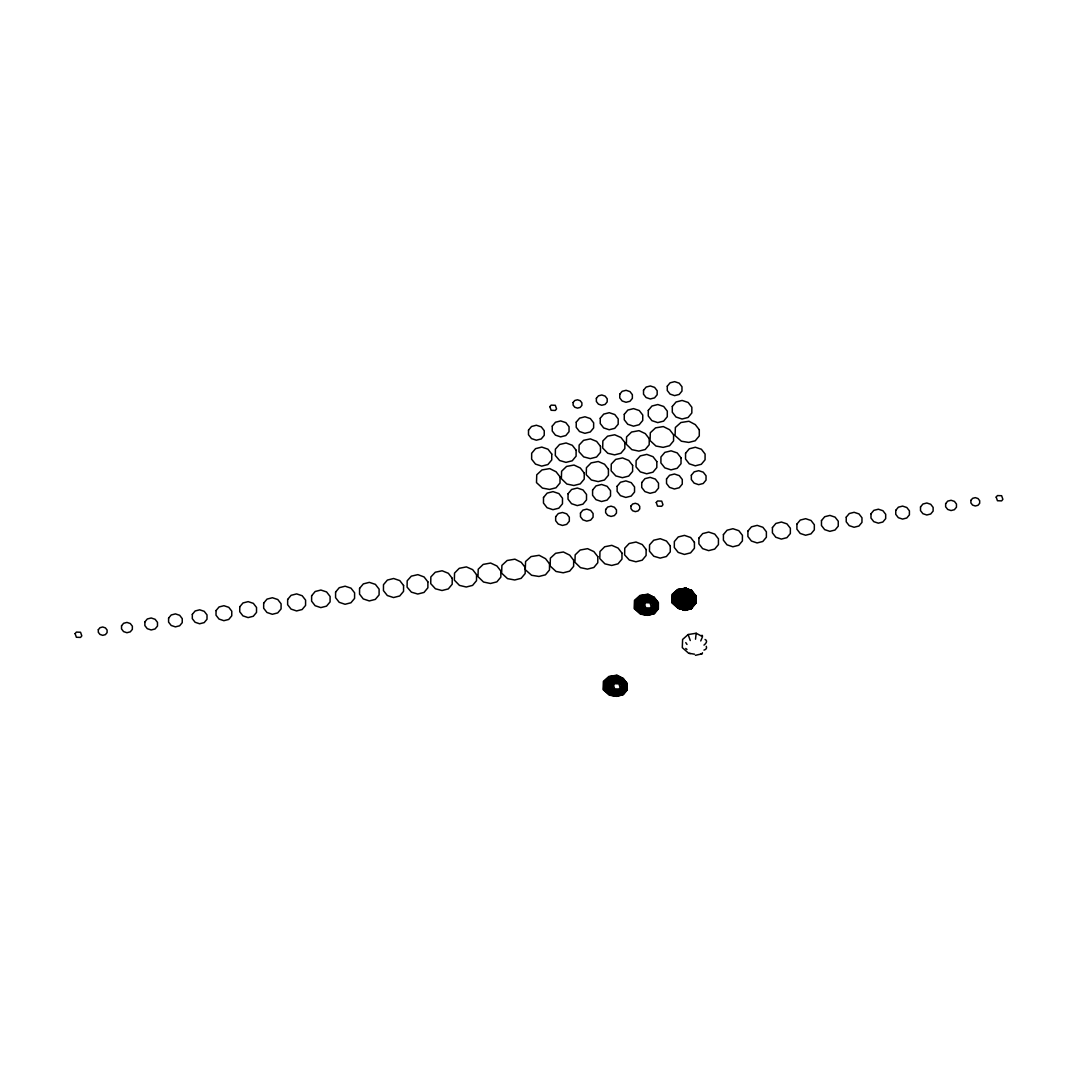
<?xml version="1.0" encoding="UTF-8"?>
<svg xmlns="http://www.w3.org/2000/svg" width="1078" height="1078" viewBox="0 0 1078 1078"><rect width="100%" height="100%" fill="white"/><g stroke="black" fill="none" stroke-linecap="round" stroke-linejoin="round"><path stroke-width="1.5" d="M627.126 683.748L627.1 689.812L623.084 694.501L616.751 696.119L609.771 694.731L604.273 689.354L604.489 681.929L609.461 677.105L616.912 675.744L623.205 678.682L627.221 683.735L627.275 689.866L623.246 694.704L616.751 696.348L609.393 695.162L603.06 689.556L603.384 681.39L608.895 676.458L616.953 675.192L623.313 678.561L627.302 683.708M658.052 602.777L658.038 608.747L654.184 613.49M658.2 608.8L658.227 602.723M675.798 603.923L675.61 598.169L681.929 590.448L686.16 589.37L690.365 590.771L695.58 597.535M676.027 604.098L676.014 594.517L679.76 590.016L685.985 588.534L680.838 589.922L677.254 593.911L677.24 599.031L680.541 603.303L685.918 605.081L691.308 603.72L694.65 599.705M676.512 604.421L676.634 594.221M677.617 593.789L677.59 598.708L680.784 602.831L685.958 604.556L691.16 603.235L694.38 599.368L690.796 594.692L685.082 592.792L679.369 594.247L675.825 598.506M678.749 593.655L678.722 597.967L681.525 601.578L686.053 603.087L690.607 601.928L693.423 598.546L693.437 594.234M679.315 593.587L679.302 597.603L681.889 600.945L686.107 602.346L690.324 601.268L692.952 598.128L692.965 594.126M691.591 605.27L691.618 601.268L689.017 597.926L684.813 596.511L680.582 597.589L677.968 600.729L677.941 604.745L680.541 608.086L684.759 609.488L688.977 608.41L695.31 600.689M692.48 594.018L692.467 597.724L690.055 600.621L686.147 601.618L682.253 600.325L679.868 597.225L679.881 593.52L682.293 590.623L686.201 589.626L690.095 590.933L695.445 597.791M692.736 605.149L692.75 600.527L689.758 596.66L684.907 595.043L680.029 596.282L677.011 599.907L676.997 604.529L679.975 608.383L684.84 610.013L691.618 608.275M693.302 605.081L693.316 600.15L690.136 596.04L684.948 594.315L679.76 595.635L676.539 599.503M693.653 604.947L693.68 599.84L690.365 595.568L685.002 593.776L679.612 595.15L676.27 599.152L676.243 604.273L679.706 608.544M693.962 604.798L693.989 599.53L690.58 595.137L685.042 593.291L679.49 594.692L676.041 598.829M694.272 604.65L694.394 594.436M694.582 604.502L694.663 594.598M694.892 594.773L694.865 600.042L691.416 604.165L685.864 605.58L680.326 603.734L676.917 599.341L676.944 594.072L680.393 589.935M694.892 604.354L695.108 594.935M695.175 604.192L695.323 595.11M695.418 603.761L695.553 595.272M695.674 603.343L695.728 595.46M695.809 603.128L695.849 596.107M695.512 639.2L696.172 633.258L688.128 634.538L682.603 639.456L682.293 647.635L688.613 653.228L694.501 654.184M700.754 640.938L702.533 636.64L696.172 633.258M657.863 608.679L654.023 613.288L647.838 614.945L641.262 613.274L636.559 608.127L636.694 601.443L641.127 596.727L647.972 595.272L654.198 597.791L658.146 602.75M680.178 589.962L676.324 594.369L676.297 599.947L679.908 604.61L685.783 606.564L691.658 605.068M684.247 592.24L682.953 593.789L684.22 597.414L688.37 597.576L689.664 596.026L688.397 592.401L686.322 591.714L679.14 593.358M687.346 607.197L689.031 605.176L689.031 602.602L687.373 600.446L684.665 599.543L681.943 600.244L680.272 602.252L680.258 604.839L681.916 606.981L684.624 607.884L691.874 605.93M688.613 608.235L691.025 605.337L691.052 601.632L688.653 598.546L684.759 597.252L680.865 598.236L678.439 601.147L678.426 604.852L680.824 607.938L684.705 609.232L691.901 607.453M695.081 600.365L691.537 604.61L685.824 606.065L680.124 604.165L676.607 599.637M695.526 601.012L691.78 605.513L685.729 607.049L679.706 605.041L675.987 600.257M689.341 608.598L692.17 605.216L692.184 600.891L689.394 597.293L684.853 595.784L680.312 596.942L677.483 600.325L677.469 604.637L680.258 608.235L684.799 609.744L691.901 607.749M689.704 608.774L695.714 601.335M695.741 601.591L691.874 606.24L685.635 607.817L679.248 605.93L674.963 600.904L675.044 594.598L679.207 589.935L685.743 588.426L691.941 590.731M690.068 608.949L695.782 601.861M690.311 608.949L695.862 602.386M690.526 608.922L695.903 602.656M690.944 608.868L695.93 602.925M691.146 608.841L695.553 603.559M622.801 694.124L626.547 689.624L626.574 683.897L622.855 679.1L616.832 677.092L610.781 678.628L607.035 683.129L607.008 688.869L610.727 693.653L616.751 695.66M622.99 694.367L626.857 689.731L626.884 683.816L623.111 678.817L616.872 676.283L610.027 677.752L605.593 682.468L605.472 689.152L610.161 694.286L616.751 696.038L610.364 694.07L606.079 689.044L606.159 682.738L610.31 678.075L616.859 676.566L623.057 678.87M672.551 594.948L677.806 590.07L685.554 588.75L691.874 591.916M679.248 593.803L685.136 592.307L690.998 594.261L694.609 598.923M647.838 615.255L640.669 613.921L634.753 608.437L635.023 600.635L640.278 595.77L648.026 594.45L654.346 597.603L648.04 594.167L639.995 595.447L634.47 600.379L634.16 608.544L640.48 614.137L647.838 615.336L654.333 613.678L658.362 608.854L658.389 602.683L654.4 597.549L647.999 594.719L640.561 596.094L635.575 600.904L635.36 608.329L640.871 613.705L647.838 615.174L654.238 613.544M691.887 606.537L685.595 608.14L679.005 606.388L674.316 601.254L674.437 594.571L678.87 589.855L685.716 588.386L691.955 590.906M691.887 606.847L685.554 608.45L678.763 606.847L673.669 601.591L673.844 594.53L678.547 589.774L685.689 588.359L691.955 591.094M691.887 607.143L685.5 608.774L678.534 607.305L673.022 601.928L673.238 594.504L678.224 589.679L685.662 588.318L691.955 591.27M691.712 608.1L685.325 609.717L678.345 608.248L672.847 602.885L673.063 595.46L678.035 590.636L685.487 589.275L691.78 592.213L695.701 597.279M684.88 610.269L691.429 608.612M691.335 608.787L685.096 610.377L679.073 608.369M701.872 653.847L695.445 655.33M622.936 694.313L616.751 695.876L610.552 693.855L606.671 688.936L606.712 683.007L610.593 678.399L616.832 676.836L623.003 678.938M685.419 609.407L678.049 608.208L671.729 602.615L672.039 594.45L677.563 589.518L685.608 588.238L691.968 591.62M685.46 609.083L678.291 607.763L672.376 602.265M685.365 609.569L678.197 608.235L672.281 602.75L672.645 594.477L677.887 589.599L685.635 588.278L691.968 591.445M616.751 696.267L609.582 694.946L603.667 689.462L603.936 681.66L609.178 676.782L616.926 675.461L623.259 678.628M685.285 609.879L678.493 608.275L673.4 603.02L673.575 595.959L678.278 591.202L685.419 589.787L691.685 592.523M647.838 615.093L641.06 613.49L635.966 608.235L636.128 601.174L640.844 596.404L647.986 594.989L654.252 597.724L647.945 595.541L641.41 597.05L637.246 601.713L637.165 608.032L641.45 613.059L647.838 614.945M616.751 696.119L609.973 694.515L604.866 689.246L605.041 682.199L609.744 677.429L616.899 676.014L623.151 678.749M685.231 610.04L678.641 608.302L673.952 603.154L674.087 596.471L678.52 591.755L685.352 590.299L691.591 592.819M685.19 610.202L678.79 608.315L674.505 603.289L674.585 596.983L678.749 592.321L685.298 590.811L691.497 593.116L695.323 598.061M685.689 607.507L679.49 605.486L675.61 600.567L675.636 594.625L679.531 590.016L685.77 588.467L691.941 590.555M685.15 610.364L678.951 608.342L675.071 603.424L675.097 597.481L678.992 592.873L685.231 591.323L691.402 593.412L695.189 598.317M647.838 614.864L641.639 612.843L637.772 607.925L637.799 601.982L641.693 597.374L647.932 595.824L654.09 597.913L657.89 602.818M685.81 588.48L691.833 590.488M685.177 591.809L691.214 593.816L694.919 598.613M701.818 635.319L702.492 635.535M689.529 653.362L690.203 653.591M685.743 648.471L686.982 649.428M691.604 590.407L695.768 595.676M691.362 590.326L695.889 596.323M691.214 590.326L695.957 596.754M695.836 597.023L690.648 590.623L686.12 589.114L681.565 590.272L675.38 597.845L675.354 603.586L679.436 608.491M685.77 642.609L687.009 644.442M688.128 634.538L690.27 640.534M705.039 639.47A11.063 4.325 -19.3 0 1 703.988 645.102M706.265 646.288A11.063 4.811 20.2 0 1 703.961 650.088M702.465 652.769A11.063 3.463 58.4 0 1 700.7 653.996M75.11 633.635L76.376 637.26L80.54 637.421L81.82 635.872L80.554 632.26L76.403 632.085L75.11 633.635M98.327 629.7L98.314 632.287L99.984 634.43L102.693 635.333L105.401 634.646L107.086 632.624L107.099 630.051L105.428 627.895L102.72 626.992L100.011 627.692L98.327 629.7M121.544 625.766L121.531 628.946L123.579 631.6L126.921 632.719L130.276 631.856L132.351 629.377L132.365 626.197L130.303 623.542L126.961 622.424L123.62 623.286L121.544 625.766M144.883 621.885L144.87 625.59L147.268 628.676L151.163 629.97L155.057 628.973L157.482 626.075L157.496 622.37L155.097 619.284L151.203 617.99L147.309 618.974L144.883 621.885M168.599 618.112L168.586 622.127L171.186 625.469L175.391 626.87L179.622 625.792L182.236 622.653L182.249 618.651L179.662 615.295L175.444 613.894L171.227 614.972L168.599 618.112M192.329 614.352L192.302 618.664L195.091 622.262L199.632 623.771L204.173 622.612L207.003 619.244L207.016 614.918L204.227 611.32L199.686 609.811L195.145 610.97L192.329 614.352M216.045 610.579L216.018 615.201L219.009 619.055L223.874 620.685L228.738 619.446L231.757 615.821L231.783 611.199L228.792 607.332L223.928 605.715L219.063 606.954L216.045 610.579M239.761 606.82L239.734 611.738L242.927 615.861L248.102 617.586L253.29 616.266L256.524 612.398L256.537 607.466L253.357 603.357L248.169 601.632L242.981 602.952L239.761 606.82M263.679 603.114L263.665 608.235L266.967 612.493L272.343 614.285L277.733 612.91L281.075 608.908L281.088 603.801L277.787 599.53L272.411 597.738L267.021 599.112L263.679 603.114M287.651 599.435L287.637 604.704L291.047 609.097L296.585 610.943L302.123 609.528L305.573 605.405L305.6 600.136L302.19 595.743L296.652 593.897L291.1 595.312L287.651 599.435M311.623 595.757L311.609 601.174L315.113 605.701L320.813 607.601L326.526 606.146L330.084 601.901L330.097 596.471L326.594 591.943L320.894 590.043L315.18 591.499L311.623 595.757M335.595 592.078L335.581 597.657L339.193 602.306L345.054 604.273L350.929 602.777L354.581 598.398L354.608 592.819L350.997 588.157L345.135 586.203L339.247 587.699L335.595 592.078M359.567 588.386L359.553 594.126L363.259 598.923L369.296 600.931L375.333 599.395L379.092 594.894L379.106 589.154L375.4 584.37L369.363 582.363L363.326 583.899L359.567 588.386M403.576 585.502L403.549 591.377L399.709 595.972L393.524 597.549L387.325 595.528L383.445 590.609L383.485 584.667L387.379 580.072L393.618 578.509L399.776 580.597L403.576 585.502M427.899 581.891L427.872 587.806L424.004 592.442L417.765 594.032L411.378 592.145L407.093 587.119L407.174 580.813L411.324 576.151L417.873 574.641L424.072 576.946L427.899 581.891M452.221 578.28L452.194 584.249L448.286 588.925L442.007 590.515L435.418 588.777L430.728 583.629L430.85 576.946L435.283 572.229L442.128 570.774L448.354 573.294L452.221 578.28M476.543 574.655L476.516 580.678L472.582 585.394L466.248 587.011L459.457 585.394L454.364 580.139L454.539 573.092L459.241 568.322L466.383 566.907L472.649 569.642L476.543 574.655M500.866 571.044L500.839 577.107L496.877 581.864L490.477 583.494L483.51 582.026L477.999 576.649L478.214 569.224L483.2 564.4L490.638 563.039L496.945 565.99L500.866 571.044M525.188 567.432L525.161 573.55L521.159 578.334L514.718 579.977L507.549 578.643L501.634 573.159L501.903 565.371L507.159 560.493L514.907 559.172L521.226 562.325L525.188 567.432M528.516 430.109L528.489 434.73L531.481 438.584L536.332 440.201L541.21 438.962L544.228 435.337L544.255 430.715L541.264 426.861L536.399 425.244L531.535 426.484L528.516 430.109M543.501 497.497L543.474 503.076L547.085 507.725L552.947 509.678L558.835 508.183L562.473 503.817L562.5 498.238L558.889 493.576L553.027 491.622L547.152 493.118L543.501 497.497M549.861 406.662L551.127 410.287L555.278 410.449L556.571 408.899L555.305 405.288L551.141 405.126L549.861 406.662M549.51 563.821L549.484 569.979L545.455 574.817L538.96 576.461L531.602 575.275L525.269 569.669L525.579 561.503L531.104 556.571L539.162 555.305L545.522 558.673L549.51 563.821M551.761 454.081L551.734 459.956L547.894 464.551L541.708 466.127L535.51 464.106L531.629 459.188L531.67 453.259L535.564 448.65L541.803 447.087L547.961 449.189L551.761 454.081M552.273 426.106L552.246 431.025L555.439 435.148L560.614 436.873L565.815 435.552L569.036 431.685L569.049 426.753L565.869 422.643L560.681 420.919L555.493 422.239L552.273 426.106M555.669 516.685L555.655 520.701L558.242 524.043L562.46 525.444L566.691 524.366L569.305 521.226L569.319 517.224L566.732 513.869L562.514 512.468L558.296 513.546L555.669 516.685M560.034 476.867L560.008 482.984L556.019 487.782L549.578 489.412L542.409 488.091L536.494 482.607L536.75 474.805L542.005 469.927L549.753 468.607L556.086 471.773L560.034 476.867M568.052 493.751L568.025 499.168L571.529 503.695L577.229 505.595L582.955 504.154L586.499 499.896L586.526 494.465L583.009 489.938L577.309 488.038L571.596 489.493L568.052 493.751M573.119 402.498L573.105 405.072L574.776 407.228L577.485 408.117L580.193 407.43L581.877 405.409L581.891 402.835L580.22 400.693L577.512 399.79L574.803 400.477L573.119 402.498M573.658 560.25L573.631 566.354L569.642 571.151L563.201 572.795L556.032 571.461L550.117 565.977L550.373 558.175L555.628 553.297L563.376 551.99L569.71 555.143L573.658 560.25M576.124 450.227L576.097 456.156L572.229 460.791L565.99 462.381L559.603 460.495L555.318 455.468L555.399 449.149L559.563 444.5L566.098 442.977L572.297 445.295L576.124 450.227M576.245 422.158L576.218 427.279L579.533 431.55L584.896 433.329L590.286 431.968L593.628 427.953L593.655 422.846L590.34 418.574L584.977 416.782L579.587 418.156L576.245 422.158M580.476 513.034L580.463 516.726L582.861 519.825L586.742 521.119L590.65 520.122L593.062 517.224L593.089 513.519L590.69 510.433L586.796 509.139L582.902 510.123L580.476 513.034M584.236 473.067L584.209 479.131L580.247 483.887L573.86 485.504L566.88 484.035L561.369 478.672L561.598 471.248L566.57 466.424L574.022 465.049L580.314 468L584.236 473.067M592.59 490.005L592.577 495.274L595.986 499.666L601.524 501.513L607.076 500.111L610.512 495.974L610.539 490.706L607.13 486.313L601.591 484.467L596.04 485.882L592.59 490.005M596.377 398.321L596.363 401.501L598.425 404.156L601.753 405.261L605.108 404.412L607.183 401.919L607.197 398.752L605.135 396.098L601.807 394.979L598.452 395.828L596.377 398.321M597.818 556.679L597.791 562.743L593.83 567.5L587.429 569.117L580.463 567.648L574.951 562.285L575.167 554.86L580.153 550.036L587.604 548.662L593.897 551.613L597.818 556.679M600.257 418.251L600.244 423.519L603.653 427.912L609.191 429.758L614.729 428.343L618.179 424.22L618.206 418.951L614.797 414.545L609.259 412.699L603.707 414.114L600.257 418.251M600.5 446.373L600.473 452.342L596.565 457.032L590.286 458.622L583.697 456.883L578.994 451.736L579.129 445.052L583.562 440.336L590.407 438.881L596.633 441.401L600.5 446.373M605.647 509.49L605.634 512.67L607.696 515.324L611.037 516.443L614.379 515.58L616.454 513.101L616.468 509.921L614.42 507.266L611.078 506.148L607.736 507.01L605.647 509.49M607.305 683.223L607.278 688.802L610.889 693.464L616.751 695.418L622.639 693.922L626.278 689.543L626.305 683.964L622.693 679.302L616.832 677.348L610.956 678.844L607.305 683.223M607.561 683.304L607.547 688.734L611.051 693.262L616.751 695.162L622.464 693.706L626.022 689.448L626.035 684.031L622.532 679.504L616.832 677.604L611.118 679.059L607.561 683.304M608.437 469.253L608.41 475.277L604.475 479.993L598.142 481.596L591.364 479.993L586.257 474.738L586.432 467.677L591.135 462.907L598.277 461.492L604.542 464.227L608.437 469.253M607.83 683.398L607.803 688.667L611.213 693.06L616.751 694.906L622.302 693.491L625.752 689.368L625.779 684.099L622.37 679.692L616.832 677.86L611.28 679.261L607.83 683.398M608.1 683.479L608.073 688.599L611.388 692.858L616.751 694.65L622.141 693.289L625.483 689.273L625.51 684.166L622.195 679.895L616.832 678.102L611.442 679.477L608.1 683.479M608.41 683.587L608.396 688.519L611.576 692.628L616.764 694.353L621.952 693.033L625.173 689.165L625.2 684.247L622.006 680.124L616.832 678.399L611.63 679.719L608.41 683.587M608.935 683.762L608.908 688.384L611.9 692.238L616.764 693.855L621.629 692.615L624.647 689.004L624.674 684.382L621.683 680.514L616.818 678.897L611.954 680.137L608.935 683.762M609.447 683.937L609.434 688.249L612.223 691.847L616.764 693.37L621.305 692.211L624.135 688.829L624.149 684.503L621.359 680.905L616.818 679.396L612.277 680.555L609.447 683.937M609.973 684.112L609.959 688.114L612.547 691.47L616.764 692.871L620.982 691.793L623.61 688.653L623.623 684.638L621.036 681.296L616.818 679.895L612.6 680.973L609.973 684.112M610.498 684.287L610.485 687.98L612.87 691.079L616.764 692.372L620.672 691.375L623.084 688.478L623.097 684.773L620.712 681.687L616.818 680.393L612.91 681.377L610.498 684.287M611.388 684.584L611.374 687.764L613.436 690.405L616.764 691.524L620.119 690.675L622.195 688.182L622.208 685.002L620.16 682.347L616.818 681.242L613.463 682.091L611.388 684.584M612.412 684.921L612.398 687.494L614.069 689.65L616.778 690.553L619.486 689.853L621.171 687.845L621.184 685.258L619.513 683.115L616.805 682.212L614.096 682.9L612.412 684.921M613.436 685.258L614.703 688.882L618.853 689.044L620.146 687.494L618.88 683.87L614.729 683.708L613.436 685.258M617.142 486.259L617.128 491.379L620.429 495.637L625.806 497.43L631.196 496.069L634.538 492.053L634.551 486.946L631.25 482.674L625.873 480.882L620.483 482.257L617.142 486.259M619.769 394.198L619.756 397.903L622.141 400.989L626.035 402.283L629.943 401.299L632.355 398.388L632.368 394.683L629.983 391.597L626.089 390.303L622.181 391.301L619.769 394.198M621.979 553.108L621.952 559.118L618.017 563.834L611.671 565.451L604.893 563.834L599.799 558.579L599.961 551.532L604.677 546.762L611.819 545.347L618.085 548.082L621.979 553.108M624.283 414.329L624.256 419.746L627.76 424.274L633.473 426.174L639.187 424.719L642.731 420.474L642.757 415.043L639.241 410.516L633.541 408.616L627.827 410.071L624.283 414.329M624.863 442.532L624.836 448.542L620.901 453.259L614.568 454.876L607.776 453.259L602.683 448.003L602.858 440.956L607.561 436.186L614.703 434.771L620.968 437.506L624.863 442.532M630.953 506L630.953 508.587L632.611 510.729L635.319 511.632L638.041 510.945L639.726 508.924L639.726 506.35L638.068 504.194L635.36 503.291L632.638 503.992L630.953 506M632.638 465.44L632.611 471.409L628.717 476.085L622.424 477.689L615.834 475.937L611.145 470.803L611.266 464.119L615.7 459.403L622.545 457.934L628.784 460.468L632.638 465.44M638.122 602.103L638.109 607.844L641.814 612.641L647.838 614.649L653.888 613.112L657.634 608.612L657.661 602.871L653.955 598.088L647.918 596.08L641.882 597.616L638.122 602.103M638.392 602.198L638.365 607.776L641.976 612.439L647.851 614.393L653.726 612.897L657.378 608.518L657.391 602.939L653.794 598.277L647.918 596.323L642.043 597.818L638.392 602.198M638.661 602.292L638.634 607.709L642.151 612.237L647.851 614.137L653.564 612.681L657.108 608.437L657.135 603.006L653.618 598.479L647.918 596.579L642.205 598.034L638.661 602.292M638.917 602.373L638.904 607.642L642.313 612.048L647.851 613.881L653.403 612.479L656.839 608.342L656.866 603.074L653.457 598.681L647.918 596.835L642.367 598.25L638.917 602.373M639.187 602.467L639.173 607.574L642.475 611.846L647.851 613.638L653.241 612.264L656.583 608.261L656.596 603.141L653.295 598.883L647.918 597.091L642.528 598.452L639.187 602.467M639.497 602.562L639.483 607.493L642.663 611.603L647.851 613.342L653.039 612.021L656.259 608.154L656.286 603.222L653.093 599.112L647.918 597.387L642.731 598.708L639.497 602.562M640.022 602.737L640.009 607.359L643 611.226L647.851 612.843L652.716 611.603L655.747 607.979L655.761 603.357L652.769 599.503L647.918 597.886L643.04 599.125L640.022 602.737M640.548 602.912L640.521 607.237L643.323 610.835L647.851 612.344L652.406 611.186L655.222 607.803L655.235 603.491L652.446 599.894L647.918 598.371L643.364 599.53L640.548 602.912M641.073 603.087L641.046 607.103L643.647 610.444L647.851 611.846L652.082 610.768L654.696 607.628L654.723 603.626L652.123 600.271L647.905 598.869L643.687 599.947L641.073 603.087M641.747 482.54L641.72 487.472L644.913 491.581L650.088 493.306L655.276 491.986L658.51 488.118L658.523 483.187L655.33 479.077L650.155 477.352L644.967 478.672L641.747 482.54M641.585 603.262L641.572 606.968L643.97 610.054L647.865 611.347L651.759 610.364L654.184 607.453L654.198 603.761L651.799 600.662L647.905 599.368L644.011 600.365L641.585 603.262M642.475 603.559L642.461 606.739L644.523 609.393L647.865 610.498L651.206 609.649L653.281 607.157L653.295 603.976L651.247 601.335L647.905 600.217L644.563 601.066L642.475 603.559M643.526 390.196L643.512 394.198L646.099 397.539L650.317 398.954L654.548 397.876L657.162 394.737L657.176 390.721L654.589 387.379L650.371 385.978L646.153 387.056L643.526 390.196M643.499 603.896L643.499 606.483L645.156 608.625L647.865 609.528L650.573 608.841L652.257 606.82L652.271 604.246L650.613 602.09L647.905 601.187L645.183 601.888L643.499 603.896M644.523 604.246L645.789 607.857L649.953 608.019L651.247 606.483L649.967 602.858L645.816 602.696L644.523 604.246M646.126 549.524L646.099 555.493L642.205 560.183L635.912 561.773L629.323 560.034L624.634 554.887L624.755 548.203L629.188 543.487L636.033 542.032L642.272 544.552L646.126 549.524M648.296 410.408L648.269 415.987L651.88 420.649L657.755 422.603L663.63 421.107L667.282 416.728L667.309 411.149L663.698 406.487L657.823 404.533L651.947 406.029L648.296 410.408M649.226 438.679L649.199 444.742L645.237 449.499L638.85 451.116L631.87 449.647L626.358 444.284L626.587 436.859L631.56 432.035L639.011 430.661L645.304 433.612L649.226 438.679M656.259 502.51L657.54 506.134L661.69 506.296L662.983 504.747L661.717 501.135L657.553 500.974L656.259 502.51M656.839 461.64L656.812 467.556L652.945 472.191L646.706 473.781L640.319 471.894L636.033 466.868L636.114 460.549L640.278 455.9L646.813 454.39L653.012 456.695L656.839 461.64M666.541 478.875L666.527 483.496L669.519 487.364L674.37 488.981L679.248 487.741L682.266 484.116L682.28 479.494L679.302 475.641L674.437 474.024L669.573 475.263L666.541 478.875M667.295 386.194L667.269 390.505L670.071 394.103L674.599 395.613L679.153 394.454L681.97 391.071L681.983 386.759L679.194 383.162L674.653 381.652L670.112 382.811L667.295 386.194M670.287 545.953L670.26 551.882L666.393 556.517L660.154 558.108L653.753 556.221L649.468 551.195L649.549 544.875L653.713 540.226L660.262 538.704L666.46 541.021L670.287 545.953M672.308 406.487L672.295 412.227L676 417.011L682.037 419.019L688.074 417.482L691.833 412.982L691.847 407.255L688.141 402.458L682.104 400.45L676.068 401.986L672.308 406.487M673.588 434.825L673.561 440.942L669.573 445.726L663.132 447.37L655.963 446.036L650.047 440.552L650.317 432.75L655.559 427.872L663.307 426.565L669.64 429.718L673.588 434.825M678.183 593.722L678.156 598.344L681.148 602.198L686.012 603.815L690.877 602.575L693.895 598.95L693.922 594.328L690.931 590.474L686.066 588.857L681.202 590.097L678.183 593.722M679.288 601.686L679.275 604.852L681.323 607.507L684.665 608.625L688.02 607.776L690.095 605.284L690.109 602.103L688.047 599.449L684.719 598.344L681.363 599.193L679.288 601.686M681.04 457.827L681.013 463.702L677.173 468.297L670.988 469.873L664.789 467.852L660.908 462.934L660.949 456.991L664.843 452.383L671.082 450.833L677.24 452.922L681.04 457.827M680.811 593.587L680.797 596.767L682.859 599.408L686.201 600.527L689.543 599.678L691.618 597.185L691.631 594.005L689.583 591.35L686.241 590.245L682.9 591.094L680.811 593.587M681.242 602.831L682.509 606.456L686.673 606.618L687.953 605.068L686.686 601.457L682.536 601.295L681.242 602.831M681.889 593.682L681.875 596.269L683.546 598.411L686.241 599.314L688.963 598.627L690.648 596.606L690.661 594.032L688.99 591.876L686.282 590.973L683.573 591.674L681.889 593.682M685.554 453.286L685.541 459.026L689.246 463.809L695.283 465.817L701.32 464.281L705.066 459.794L705.093 454.054L701.387 449.256L695.35 447.249L689.314 448.785L685.554 453.286M691.348 475.223L691.335 479.535L694.124 483.133L698.665 484.655L703.206 483.496L706.023 480.114L706.05 475.789L703.26 472.191L698.719 470.682L694.178 471.841L691.348 475.223M694.434 542.382L694.421 548.257L690.58 552.866L684.395 554.429L678.197 552.408L674.316 547.489L674.343 541.56L678.237 536.952L684.476 535.389L690.648 537.491L694.434 542.382M698.908 538.084L698.894 543.824L702.6 548.621L708.637 550.629L714.674 549.093L718.433 544.592L718.447 538.852L714.741 534.068L708.704 532.06L702.667 533.597L698.908 538.084M699.299 429.772L699.272 435.93L695.243 440.767L688.748 442.411L681.39 441.225L675.071 435.62L675.38 427.454L680.905 422.522L688.95 421.255L695.31 424.624L699.299 429.772M723.419 534.58L723.392 540.172L727.003 544.821L732.865 546.775L738.753 545.279L742.405 540.913L742.419 535.321L738.807 530.672L732.946 528.719L727.071 530.214L723.419 534.58M747.916 531.077L747.903 536.507L751.406 541.035L757.106 542.935L762.82 541.479L766.377 537.221L766.391 531.804L762.887 527.277L757.187 525.377L751.474 526.832L747.916 531.077M772.427 527.573L772.4 532.842L775.81 537.248L781.348 539.081L786.9 537.679L790.349 533.543L790.363 528.274L786.953 523.881L781.415 522.035L775.877 523.45L772.427 527.573M796.925 524.07L796.911 529.19L800.213 533.448L805.589 535.24L810.979 533.866L814.321 529.864L814.335 524.757L811.033 520.485L805.657 518.693L800.267 520.068L796.925 524.07M821.476 520.58L821.463 525.512L824.643 529.621L829.831 531.346L835.019 530.026L838.239 526.172L838.266 521.24L835.073 517.13L829.898 515.405L824.71 516.726L821.476 520.58M846.243 517.157L846.217 521.792L849.208 525.646L854.072 527.263L858.937 526.024L861.955 522.399L861.982 517.777L858.991 513.923L854.126 512.306L849.262 513.546L846.243 517.157M870.997 513.748L870.984 518.06L873.773 521.658L878.314 523.167L882.855 522.021L885.671 518.639L885.698 514.314L882.909 510.716L878.368 509.207L873.827 510.366L870.997 513.748M895.764 510.325L895.751 514.341L898.338 517.683L902.555 519.084L906.773 518.006L909.401 514.866L909.414 510.851L906.814 507.509L902.609 506.108L898.378 507.186L895.764 510.325M920.518 506.903L920.504 510.608L922.903 513.694L926.797 514.988L930.691 514.004L933.117 511.093L933.13 507.401L930.732 504.302L926.837 503.008L922.943 504.005L920.518 506.903M945.649 503.615L945.635 506.781L947.697 509.436L951.039 510.554L954.38 509.705L956.455 507.212L956.469 504.032L954.421 501.378L951.079 500.273L947.724 501.122L945.649 503.615M970.914 500.354L970.901 502.927L972.572 505.083L975.28 505.986L977.989 505.299L979.673 503.278L979.686 500.704L978.015 498.548L975.307 497.645L972.599 498.332L970.914 500.354M996.18 497.106L997.446 500.731L1001.597 500.893L1002.89 499.343L1001.624 495.718L997.46 495.557L996.18 497.106"/></g></svg>
